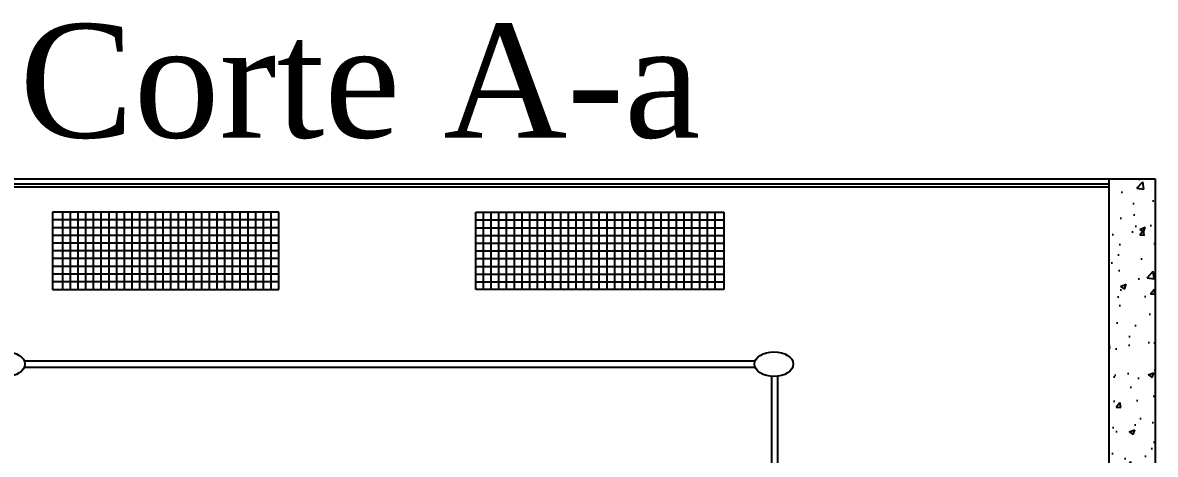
# Model space of a CAD drawing. Extents: x 2368 to 5238, y 905 to 1916.
# Drawn here: x 2553.014 to 2556.668, y 954.331 to 955.723 of the extents above; entities that cross this region are included whole.
import ezdxf

# ---------------------------------------------------------------- set-up
doc = ezdxf.new("R2010")
doc.units = 0
doc.header["$LTSCALE"] = 10
doc.layers.get('0').update_dxf_attribs({"linetype": 'CONTINUOUS'})
doc.styles.add('ROMANS', font='simplex.shx')

msp = doc.modelspace()

# ---------------------------------------------------------------- hatches: boundary and pattern name
h = msp.add_hatch()
h.set_pattern_fill('AR-CONC', color=256, scale=0.000996678)
h.set_pattern_definition([(50, (2539.41406, 952.42265), (0.1815794, -0.0158861), [0.0189867, -0.2088538]), (355, (2539.41406, 952.42265), (-0.0351263, 0.1904221), [0.0151894, -0.1670836]), (100.4514, (2539.42919, 952.42133), (0.146453, 0.174536), [0.0161362, -0.1774986]), (46.1842, (2539.41406, 952.47329), (0.2701784, -0.0419027), [0.02848, -0.3132807]), (96.6356, (2539.43657, 952.4698), (0.2366154, 0.246604), [0.0242043, -0.266248]), (351.1842, (2539.41406, 952.47329), (0.2366154, 0.246604), [0.022784, -0.2506243]), (21, (2539.43937, 952.46063), (0.1511107, -0.1019254), [0.0189867, -0.2088538]), (326, (2539.43937, 952.46063), (0.0615967, 0.183576), [0.0151894, -0.167083]), (71.4514, (2539.45196, 952.45213), (0.2127074, 0.0816506), [0.0161362, -0.1774983]), (37.5, (2539.414055, 952.422654), (0.00307834, 0.08427413), [0, -0.1650578, 0, -0.1696146, 0, -0.16771595]), (7.5, (2539.414055, 952.42265), (0.06659767, 0.09984775), [0, -0.09670565, 0, -0.16126047, 0, -0.0639219]), (327.5, (2539.3576, 952.422654), (0.13514013, -0.0057097), [0, -0.06328904, 0, -0.1974618, 0, -0.2620166]), (317.5, (2539.33229, 952.42265), (0.14763706, 0.025342), [0, -0.08227575, 0, -0.1311349, 0, -0.1860698])])
h.paths.add_polyline_path([(2556.6683, 955.2201), (2556.5188, 955.2201), (2556.5188, 952.2301), (2555.3851, 952.2301), (2555.3851, 952.0805), (2556.6683, 952.0805)])

# ---------------------------------------------------------------- linework, layer by layer
for p, q in [((2549.2132, 955.2201), (2556.6683, 955.2201)), ((2556.5188, 955.2201), (2556.5188, 952.2301)), ((2556.6683, 955.2201), (2556.6683, 952.0805)), ((2551.0298, 955.2037), (2556.5188, 955.2037)), ((2551.0398, 955.1937), (2556.5188, 955.1937)), ((2553.8407, 955.112), (2553.1105, 955.112)), ((2553.1105, 955.112), (2553.1105, 954.8628)), ((2553.143, 954.8628), (2553.143, 955.112)), ((2553.1679, 954.8628), (2553.1679, 955.112)), ((2553.1928, 954.8628), (2553.1928, 955.112)), ((2553.2177, 954.8628), (2553.2177, 955.112)), ((2553.2427, 954.8628), (2553.2427, 955.112)), ((2553.2676, 954.8628), (2553.2676, 955.112)), ((2553.2925, 954.8628), (2553.2925, 955.112)), ((2553.3174, 954.8628), (2553.3174, 955.112)), ((2553.3423, 954.8628), (2553.3423, 955.112)), ((2553.3673, 954.8628), (2553.3673, 955.112)), ((2553.3922, 954.8628), (2553.3922, 955.112)), ((2553.4171, 954.8628), (2553.4171, 955.112)), ((2553.442, 954.8628), (2553.442, 955.112)), ((2553.4669, 954.8628), (2553.4669, 955.112)), ((2553.4918, 954.8628), (2553.4918, 955.112)), ((2553.5168, 954.8628), (2553.5168, 955.112)), ((2553.5417, 954.8628), (2553.5417, 955.112)), ((2553.5666, 954.8628), (2553.5666, 955.112)), ((2553.5915, 954.8628), (2553.5915, 955.112)), ((2553.6164, 954.8628), (2553.6164, 955.112)), ((2553.6413, 954.8628), (2553.6413, 955.112)), ((2553.6663, 954.8628), (2553.6663, 955.112)), ((2553.6912, 954.8628), (2553.6912, 955.112)), ((2553.7161, 954.8628), (2553.7161, 955.112)), ((2553.741, 954.8628), (2553.741, 955.112)), ((2553.7659, 954.8628), (2553.7659, 955.112)), ((2553.7908, 954.8628), (2553.7908, 955.112)), ((2553.8158, 954.8628), (2553.8158, 955.112)), ((2553.8407, 954.8628), (2553.8407, 955.112)), ((2553.8407, 954.8628), (2553.8407, 955.112)), ((2553.8407, 954.8628), (2553.8407, 955.112)), ((2554.4757, 955.112), (2555.276, 955.112)), ((2554.4757, 954.8628), (2554.4757, 955.112)), ((2554.5007, 954.8628), (2554.5007, 955.112)), ((2554.5256, 954.8628), (2554.5256, 955.112)), ((2554.5505, 954.8628), (2554.5505, 955.112)), ((2554.5754, 954.8628), (2554.5754, 955.112)), ((2554.6003, 954.8628), (2554.6003, 955.112)), ((2554.6252, 954.8628), (2554.6252, 955.112)), ((2554.6502, 954.8628), (2554.6502, 955.112)), ((2554.6751, 954.8628), (2554.6751, 955.112)), ((2554.7, 954.8628), (2554.7, 955.112)), ((2554.7249, 954.8628), (2554.7249, 955.112)), ((2554.7498, 954.8628), (2554.7498, 955.112)), ((2554.7747, 954.8628), (2554.7747, 955.112)), ((2554.7997, 954.8628), (2554.7997, 955.112)), ((2554.8246, 954.8628), (2554.8246, 955.112)), ((2554.8495, 954.8628), (2554.8495, 955.112)), ((2554.8744, 954.8628), (2554.8744, 955.112)), ((2554.8993, 954.8628), (2554.8993, 955.112)), ((2554.9242, 954.8628), (2554.9242, 955.112)), ((2554.9492, 954.8628), (2554.9492, 955.112)), ((2554.9741, 954.8628), (2554.9741, 955.112)), ((2554.999, 954.8628), (2554.999, 955.112)), ((2555.0239, 954.8628), (2555.0239, 955.112)), ((2555.0488, 954.8628), (2555.0488, 955.112)), ((2555.0737, 954.8628), (2555.0737, 955.112)), ((2555.0987, 954.8628), (2555.0987, 955.112)), ((2555.1236, 954.8628), (2555.1236, 955.112)), ((2555.1485, 954.8628), (2555.1485, 955.112)), ((2555.1734, 954.8628), (2555.1734, 955.112)), ((2555.1983, 954.8628), (2555.1983, 955.112)), ((2555.2232, 954.8628), (2555.2232, 955.112)), ((2555.2482, 954.8628), (2555.2482, 955.112)), ((2555.276, 955.112), (2555.276, 954.8628)), ((2553.8407, 955.0871), (2553.1105, 955.0871)), ((2553.8407, 955.0622), (2553.1105, 955.0622)), ((2554.4757, 955.0871), (2555.276, 955.0871)), ((2554.4757, 955.0622), (2555.276, 955.0622)), ((2553.8407, 955.0372), (2553.1105, 955.0372)), ((2554.4757, 955.0372), (2555.276, 955.0372)), ((2553.8407, 955.0123), (2553.1105, 955.0123)), ((2553.8407, 954.9874), (2553.1105, 954.9874)), ((2554.4757, 955.0123), (2555.276, 955.0123)), ((2554.4757, 954.9874), (2555.276, 954.9874)), ((2553.8407, 954.9625), (2553.1105, 954.9625)), ((2554.4757, 954.9625), (2555.276, 954.9625)), ((2553.8407, 954.9376), (2553.1105, 954.9376)), ((2554.4757, 954.9376), (2555.276, 954.9376)), ((2553.8407, 954.9127), (2553.1105, 954.9127)), ((2553.8407, 954.8877), (2553.1105, 954.8877)), ((2554.4757, 954.9127), (2555.276, 954.9127)), ((2554.4757, 954.8877), (2555.276, 954.8877)), ((2553.1105, 954.8628), (2553.8407, 954.8628)), ((2555.276, 954.8628), (2554.4757, 954.8628)), ((2553.0191, 954.6328), (2555.3775, 954.6327)), ((2553.0195, 954.6129), (2555.3772, 954.6128)), ((2555.4295, 954.5828), (2555.4295, 954.2306)), ((2555.4494, 954.5832), (2555.4494, 954.2107))]:
    msp.add_line(p, q)
for centre in [(2552.9588, 954.6223), (2555.4378, 954.6223)]:
    msp.add_ellipse(centre, major_axis=(-0.0624, 0), ratio=0.63866)

# ---------------------------------------------------------------- texts
at = {"insert": (2553.0033, 955.7192), "char_height": 0.366327, "attachment_point": 1, "style": 'ROMANS'}
msp.add_mtext_dynamic_manual_height_columns('{\\fTimes New Roman|b0|i0|c0|p18;Corte A-a}', width=2.779832, gutter_width=0.0337, heights=[0], dxfattribs=at)

doc.saveas('drawing.dxf')
